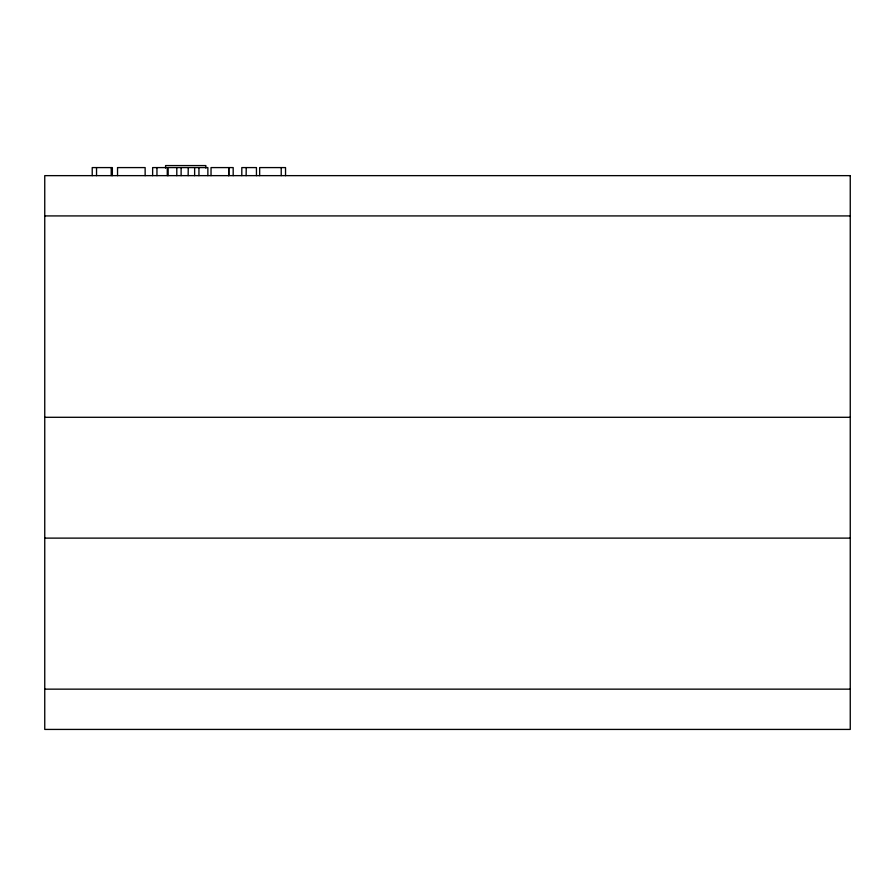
<?xml version="1.0" encoding="UTF-8"?>
<svg xmlns="http://www.w3.org/2000/svg" width="895" height="895" viewBox="0 0 895 895"><rect width="100%" height="100%" fill="white"/><g stroke="black" fill="none" stroke-linecap="round" stroke-linejoin="round"><path stroke-width="1.34" d="M117.547 167.589L145.135 167.589L145.147 175.644M44.75 215.919L850.25 215.919M44.75 417.294L850.25 417.294M44.75 538.119L850.25 538.119M44.75 689.15L850.25 689.15M285.539 175.644L285.539 167.589L259.662 167.589L259.651 175.644M281.22 167.589L281.22 175.644M256.451 175.644L256.451 167.589L241.807 167.589L241.807 175.644M246.237 167.589L246.125 175.644M233.181 175.644L233.181 167.589L211.03 167.589L211.03 175.644M228.863 167.589L228.863 175.644M228.706 167.589L228.706 175.644M207.864 175.644L207.864 167.589L168.159 167.589L168.159 175.644M205.85 168.092L205.85 165.575L165.575 165.575L165.575 168.092M198.947 167.589L198.947 175.644M194.629 167.589L194.629 175.644M188.252 167.589L188.14 175.644M181.114 167.589L181.114 175.644M176.796 167.589L176.796 175.644M167.275 175.644L167.275 167.589L152.631 167.589L152.631 175.644M156.949 167.589L156.949 175.644M117.536 167.589L117.536 175.644M112.356 175.644L112.356 167.589L92.219 167.589L92.219 175.644M111.204 167.589L111.204 175.644M96.537 167.589L96.537 175.644M850.25 175.644L44.75 175.644L44.75 729.425L850.25 729.425L850.25 175.644"/></g></svg>
